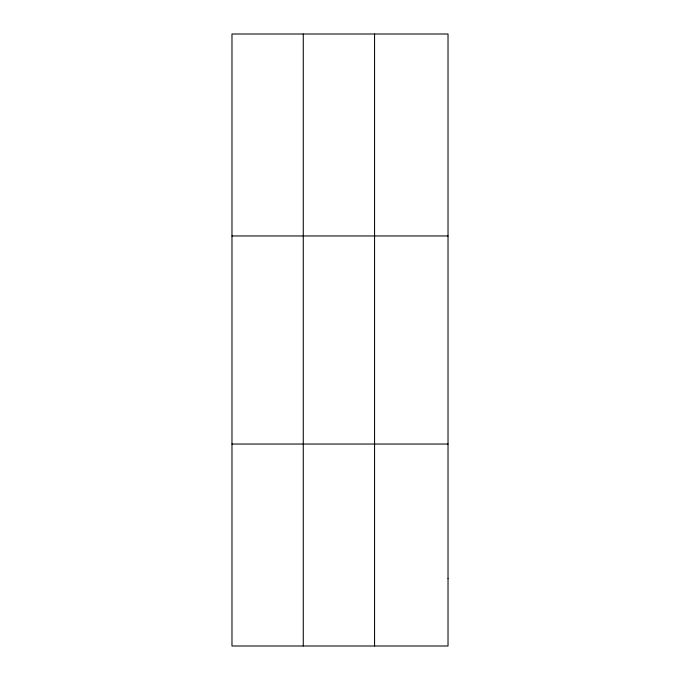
<?xml version="1.0" encoding="UTF-8"?>
<svg xmlns="http://www.w3.org/2000/svg" width="680" height="680" viewBox="0 0 680 680"><rect width="100%" height="100%" fill="white"/><g stroke="black" fill="none" stroke-linecap="round" stroke-linejoin="round"><path stroke-width="1.02" d="M303.272 34L303.272 646M374.57 34L374.57 646M231.974 235.96L448.026 235.96M231.974 444.04L448.026 444.04M448.026 578.68L448.026 646L231.974 646L231.974 34L448.026 34L448.026 578.68"/></g></svg>
